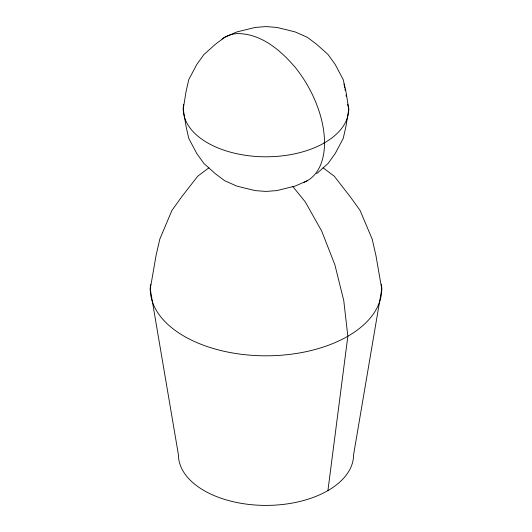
<?xml version="1.0" encoding="UTF-8"?>
<svg xmlns="http://www.w3.org/2000/svg" width="532" height="532" viewBox="0 0 532 532"><rect width="100%" height="100%" fill="white"/><g stroke="black" fill="none" stroke-linecap="round" stroke-linejoin="round"><path stroke-width="0.8" d="M327.918 490.59L347.848 336.244L343.758 300.547L334.881 264.79L321.754 231.181L305.195 201.781L292.806 186.526M316.68 173.691L328.071 163.49L335.233 153.515L343.22 138.446L345.94 126.503L348.766 109.013L345.94 91.524L343.22 79.581L335.233 64.518L328.071 54.537L316.68 44.336L307.383 37.34L295.26 31.967L286.688 29.799L276.713 27.411L266 26.6L255.287 27.411L236.74 31.967L224.617 37.34L215.32 44.336L203.929 54.537L196.767 64.518L188.78 79.581L186.06 91.524L183.234 109.013L186.06 126.503L188.78 138.446L196.767 153.515L203.929 163.49L215.32 173.691L224.617 180.687L236.74 186.06L245.312 188.228L255.287 190.616L266 191.427L276.713 190.616L295.26 186.06L307.383 180.687M208.923 167.793L197.711 176.225L181.638 196.9L171.909 210.466L159.78 239.22L156.036 255.653L150.25 288.989L178.433 454.847A87.567 50.553 0 0 0 266 505.4A87.567 50.553 0 0 0 353.567 454.847L381.75 288.989L375.964 255.653L372.22 239.22L360.091 210.466L350.362 196.9L334.289 176.225L323.077 167.793M323.995 142.496L324.52 142.802M347.675 104.245L348.766 109.013A82.766 47.78 0 0 1 261.943 156.74A82.766 47.78 0 0 1 183.633 104.339M343.951 83.976L344.191 85.14M344.45 86.457L344.709 87.773M344.969 89.097L345.215 90.44M346.033 94.942L346.259 96.332M381.457 284.241A115.75 66.826 0 0 1 266 355.815A115.75 66.826 0 0 1 150.543 284.241M222.01 39.049A82.766 47.78 60 0 1 236.74 33.596C260.813 33.217 280.47 50.068 295.26 67.384A82.766 47.78 60 0 1 303.872 182.396"/></g></svg>
